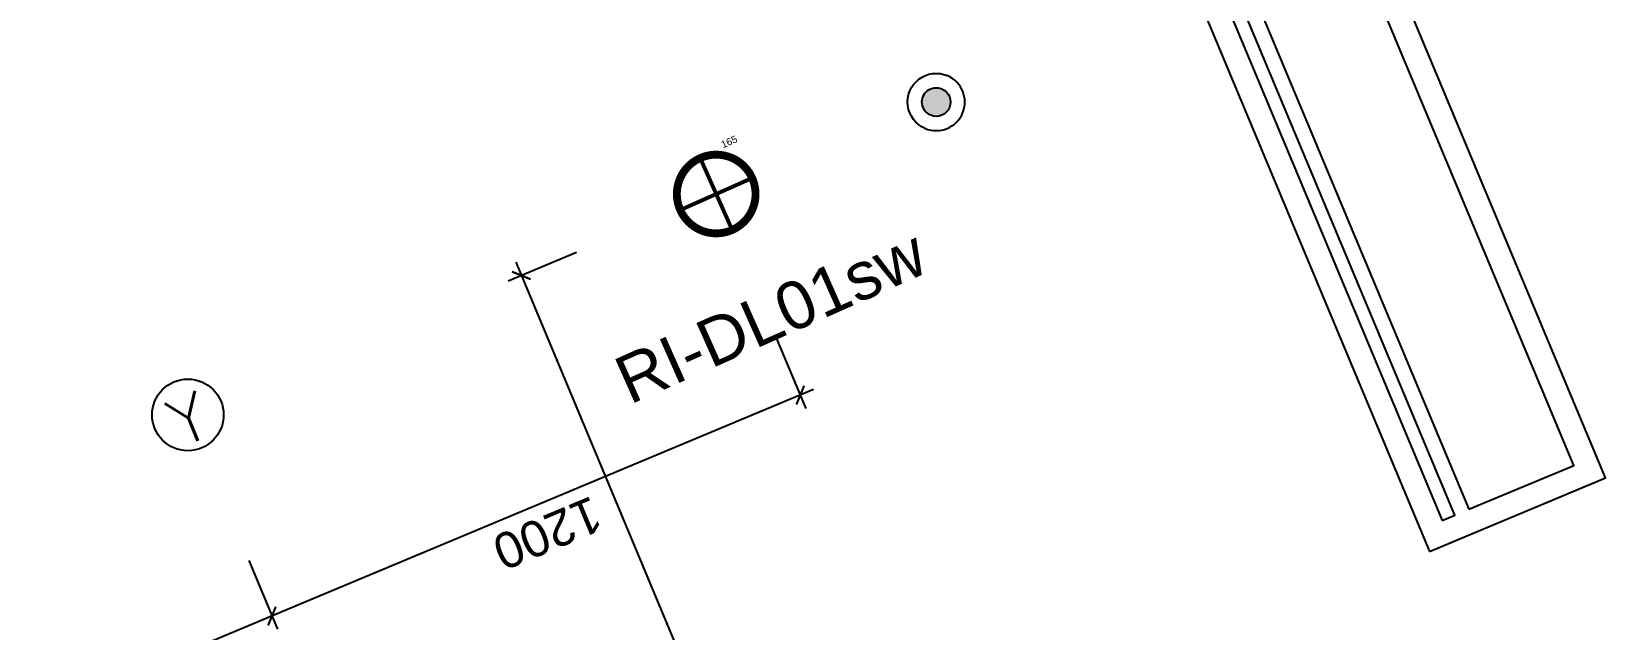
# Model space of a CAD drawing. Header units: millimetres. Extents: x 768159 to 833032, y -1374957 to -1225629.
# Drawn here: x 792605 to 795905, y -1326509 to -1325255 of the extents above; entities that cross this region are included whole.
import ezdxf
from ezdxf.enums import TextEntityAlignment as Align
from ezdxf.xclip import XClip

# ---------------------------------------------------------------- set-up
doc = ezdxf.new("R2010")
doc.units = ezdxf.units.MM
doc.header["$LTSCALE"] = 10
doc.header["$MEASUREMENT"] = 0
doc.header["$XCLIPFRAME"] = 0
for name, color, linetype in [('I—平顶—分格线', 8, 'Continuous'), ('I—平顶—喷淋', 21, 'Continuous'), ('I—平顶—暖通', 144, 'Continuous'), ('I—平顶—灯具', 62, 'Continuous'), ('I—平顶—烟感', 144, 'Continuous'), ('I—平顶—造型', 122, 'Continuous'), ('I—装饰—尺寸标注', 232, 'Continuous')]:
    doc.layers.add(name, color=color, linetype=linetype)
doc.styles.add('ARIAL', font='arial.ttf')
doc.styles.get("Standard").update_dxf_attribs({"font": 'arial.ttf'})
doc.styles.add('平顶图图例(客房区A2）$0$HZDX', font='ROMANS.shx', dxfattribs={"width": 0.8, "bigfont": 'hztxt.shx'})
doc.dimstyles.new('XD30', dxfattribs={"dimscale": 30, "dimtxt": 2.5, "dimasz": 1, "dimexe": 1, "dimexo": 1, "dimgap": 0.8, "dimtad": 1, "dimdec": 0, "dimrnd": 5, "dimdsep": 46, "dimtxsty": 'ARIAL', "dimblk1": 'ARCHTICK', "dimblk2": 'ARCHTICK', "dimsah": 1, "dimcen": -0.9, "dimdle": 1, "dimclrd": 256, "dimclre": 256, "dimclrt": 40, "dimaunit": 1, "dimadec": 0, "dimazin": 0, "dimtfac": 0.35, "dimtdec": 0, "dimtix": 1, "dimtmove": 2, "dimatfit": 3, "dimldrblk": 'ARCHTICK', "dimfxl": 5, "dimfxlon": 1, "dimtvp": 0.8, "dimtolj": 1, "dimtzin": 0, "dimarcsym": 0})
doc.dimstyles.new('標準', dxfattribs={"dimtxt": 2.5, "dimasz": 0.8, "dimexe": 0, "dimexo": 0, "dimgap": 1, "dimtad": 1, "dimdec": 0, "dimzin": 0, "dimdsep": 46, "dimtxsty": 'Standard', "dimblk": 'DOT', "dimcen": 1, "dimaunit": 1, "dimadec": 3, "dimazin": 0, "dimtfac": 1, "dimtdec": 0, "dimtmove": 2, "dimatfit": 3, "dimfxl": 1, "dimtolj": 1, "dimtzin": 0, "dimarcsym": 0})

# ---------------------------------------------------------------- blocks, each defined once
blk = doc.blocks.new('*U1482')
for points in [[(0, 0), (400, 0), (400, 1580), (0, 1580)], [(50, 50), (78.4, 50), (78.4, 1530), (50, 1530)], [(110.1, 50), (348.9, 50), (348.9, 1530), (110.1, 1530)]]:
    blk.add_lwpolyline(points, close=True)
blk = doc.blocks.new('*D1467')
at = {"layer": 'Defpoints', "color": 0, "transparency": 16777216}
for p in [(82.5, 69.3), (82.5, 0), (-82.5, 0)]:
    blk.add_point(p, dxfattribs=at)
at = {"color": 0, "transparency": 16777216, "insert": (69.3, 88.9), "char_height": 15, "attachment_point": 5}
blk.add_mtext('\\A1;165', dxfattribs=at)
blk = doc.blocks.new('_Dot')
at = {"color": 0, "linetype": 'ByBlock', "lineweight": -2}
blk.add_line((-0.5, 0), (-1, 0), dxfattribs=at)
at = {"color": 0, "linetype": 'ByBlock', "const_width": 0.5}
blk.add_lwpolyline([(-0.25, 0, 1), (0.25, 0, 1)], format="xyb", close=True, dxfattribs=at)
blk = doc.blocks.new('上下喷1111')
h = blk.add_hatch(color=256)
h.dxf.hatch_style = 1
edge = h.paths.add_edge_path()
edge.add_arc((0, 0), 0.5, 0, 180)
edge.add_arc((0, 0), 0.5, 180, 360)
at = {"elevation": 0}
for points in [[(-1, 0, -1), (1, 0, 0.084041)], [(-1, 0, 1), (1, 0, -0.084041)]]:
    blk.add_lwpolyline(points, format="xyb", dxfattribs=at)
blk.add_lwpolyline([(0.5, 0, 1), (-0.5, 0, 1)], format="xyb", close=True, dxfattribs=at)
blk = doc.blocks.new('平顶图图例(客房区A2）$0$烟感')
at = {"layer": 'I—平顶—烟感', "linetype": 'Continuous'}
blk.add_circle((0, 0), 2.16, dxfattribs=at)
at = {"layer": 'I—平顶—烟感', "linetype": 'Continuous', "style": '平顶图图例(客房区A2）$0$HZDX'}
blk.add_text('Y', height=2.858, dxfattribs=at).set_placement((-1.143, -1.685))
blk = doc.blocks.new('_ArchTick')
at = {"color": 0, "linetype": 'ByBlock', "const_width": 0.15}
blk.add_lwpolyline([(-0.5, -0.5), (0.5, 0.5)], dxfattribs=at)
blk = doc.blocks.new('*D1586')
at = {"layer": 'Defpoints', "color": 0, "ltscale": 50, "transparency": 16777216}
for p in [(794040.5, -1325596.1, 277.1), (794966.1, -1327810.6, 276.8), (794557.8, -1327981.3)]:
    blk.add_point(p, dxfattribs=at)
at = {"layer": 'I—装饰—尺寸标注', "lineweight": -2, "ltscale": 50, "transparency": 16777216}
for p, q in [((793747.6, -1325718.5), (793604.3, -1325778.4)), ((793620.4, -1325739.2), (794569.3, -1328009)), ((794673.4, -1327932.9), (794530.1, -1327992.9))]:
    blk.add_line(p, q, dxfattribs=at)
at = {"layer": 'I—装饰—尺寸标注', "lineweight": -2, "ltscale": 50, "transparency": 16777216, "xscale": 30, "yscale": 30, "zscale": 30}
for p, rotation in [((793632, -1325766.8), 112.687506589793), ((794557.8, -1327981.3), 292.687506589793)]:
    blk.add_blockref('_ArchTick', p, dxfattribs=dict(at, rotation=rotation))
at = {"layer": 'I—装饰—尺寸标注', "color": 40, "ltscale": 50, "transparency": 16777216, "insert": (794152.4, -1326850), "char_height": 75, "attachment_point": 5, "rotation": 292.6875, "style": 'ARIAL'}
blk.add_mtext('\\A1;2400', dxfattribs=at)
blk = doc.blocks.new('*D1587')
at = {"layer": 'Defpoints', "color": 0, "ltscale": 50, "transparency": 16777216}
for p in [(794040.5, -1325596.1, 277.1), (792933.1, -1326059, 277.1), (793109.3, -1326480.6)]:
    blk.add_point(p, dxfattribs=at)
at = {"layer": 'I—装饰—尺寸标注', "lineweight": -2, "ltscale": 50, "transparency": 16777216}
for p, q in [((794167.9, -1325901), (794228.3, -1326045.3)), ((794244.4, -1326006.1), (793081.6, -1326492.1)), ((793060.5, -1326363.9), (793120.9, -1326508.2))]:
    blk.add_line(p, q, dxfattribs=at)
at = {"layer": 'I—装饰—尺寸标注', "lineweight": -2, "ltscale": 50, "transparency": 16777216, "xscale": 30, "yscale": 30, "zscale": 30}
for p, rotation in [((794216.7, -1326017.6), 22.68750658465411), ((793109.3, -1326480.6), 202.6875065846541)]:
    blk.add_blockref('_ArchTick', p, dxfattribs=dict(at, rotation=rotation))
at = {"layer": 'I—装饰—尺寸标注', "color": 40, "ltscale": 50, "transparency": 16777216, "insert": (793687, -1326306.6), "char_height": 75, "attachment_point": 5, "rotation": 202.6875, "style": 'ARIAL'}
blk.add_mtext('\\A1;1200', dxfattribs=at)
blk = doc.blocks.new('*D1588')
at = {"layer": 'Defpoints', "color": 0, "ltscale": 50, "transparency": 16777216}
for p in [(792933.1, -1326059, 277.1), (791825.6, -1326521.8, 277.4), (792001.9, -1326943.5)]:
    blk.add_point(p, dxfattribs=at)
at = {"layer": 'I—装饰—尺寸标注', "lineweight": -2, "ltscale": 50, "transparency": 16777216}
for p, q in [((793060.5, -1326363.9), (793120.9, -1326508.2)), ((793137, -1326469), (791974.2, -1326955.1)), ((791953.2, -1326826.9), (792013.5, -1326971.2))]:
    blk.add_line(p, q, dxfattribs=at)
at = {"layer": 'I—装饰—尺寸标注', "lineweight": -2, "ltscale": 50, "transparency": 16777216, "xscale": 30, "yscale": 30, "zscale": 30}
for p, rotation in [((793109.3, -1326480.6), 22.68750658465411), ((792001.9, -1326943.5), 202.6875065846541)]:
    blk.add_blockref('_ArchTick', p, dxfattribs=dict(at, rotation=rotation))
at = {"layer": 'I—装饰—尺寸标注', "color": 40, "ltscale": 50, "transparency": 16777216, "insert": (792579.6, -1326769.5), "char_height": 75, "attachment_point": 5, "rotation": 202.6875, "style": 'ARIAL'}
blk.add_mtext('\\A1;1200', dxfattribs=at)
blk = doc.blocks.new('30-1')
at = {"layer": 'I—平顶—分格线'}
for centre in [(-1370, -55.6), (-1340, -55.6), (-1310, -55.6), (-1280, -55.6), (-1250, -55.6), (-1220, -55.6), (-1190, -55.6), (-1160, -55.6), (-1130, -55.6), (-1100, -55.6), (-1070, -55.6), (-1040, -55.6), (-1010, -55.6), (-980, -55.6), (-950, -55.6), (-920, -55.6), (-890, -55.6), (-860, -55.6), (-830, -55.6), (-800, -55.6), (-770, -55.6), (-740, -55.6), (-710, -55.6), (-680, -55.6), (-650, -55.6), (-620, -55.6), (-590, -55.6), (-560, -55.6), (-530, -55.6), (-500, -55.6), (-470, -55.6), (-440, -55.6), (-410, -55.6), (-380, -55.6), (-350, -55.6), (-170, -55.6), (-140, -55.6), (-110, -55.6), (-80, -55.6), (-50, -55.6), (-20, -55.6), (-1385, -85.6), (-1355, -85.6), (-1325, -85.6), (-1295, -85.6), (-1265, -85.6), (-1235, -85.6), (-1205, -85.6), (-1175, -85.6), (-1145, -85.6), (-1115, -85.6), (-1085, -85.6), (-1055, -85.6), (-1025, -85.6), (-995, -85.6), (-965, -85.6), (-935, -85.6), (-905, -85.6), (-875, -85.6), (-845, -85.6), (-815, -85.6), (-785, -85.6), (-755, -85.6), (-725, -85.6), (-695, -85.6), (-665, -85.6), (-635, -85.6), (-605, -85.6), (-575, -85.6), (-545, -85.6), (-515, -85.6), (-485, -85.6), (-455, -85.6), (-425, -85.6), (-155, -85.6), (-125, -85.6), (-95, -85.6), (-65, -85.6), (-35, -85.6), (-1370, -115.6), (-1340, -115.6), (-1310, -115.6), (-1280, -115.6), (-1250, -115.6), (-1220, -115.6), (-1190, -115.6), (-1160, -115.6), (-1130, -115.6), (-1100, -115.6), (-1070, -115.6), (-1040, -115.6), (-1010, -115.6), (-980, -115.6), (-950, -115.6), (-920, -115.6), (-890, -115.6), (-860, -115.6), (-830, -115.6), (-800, -115.6), (-770, -115.6), (-740, -115.6), (-710, -115.6), (-680, -115.6), (-650, -115.6), (-620, -115.6), (-590, -115.6), (-560, -115.6), (-530, -115.6), (-500, -115.6), (-140, -115.6), (-110, -115.6), (-80, -115.6), (-50, -115.6), (-20, -115.6), (-1385, -145.6), (-1355, -145.6), (-1325, -145.6), (-1295, -145.6), (-1265, -145.6), (-1235, -145.6), (-1205, -145.6), (-1175, -145.6), (-1145, -145.6), (-1115, -145.6), (-1085, -145.6), (-1055, -145.6), (-1025, -145.6), (-995, -145.6), (-965, -145.6), (-935, -145.6), (-905, -145.6), (-875, -145.6), (-845, -145.6), (-815, -145.6), (-785, -145.6), (-755, -145.6), (-725, -145.6), (-695, -145.6), (-665, -145.6), (-635, -145.6), (-605, -145.6), (-575, -145.6), (-125, -145.6), (-95, -145.6), (-65, -145.6), (-35, -145.6), (-1370, -175.6), (-1340, -175.6), (-1310, -175.6), (-1280, -175.6), (-1250, -175.6), (-1220, -175.6), (-1190, -175.6), (-1160, -175.6), (-1130, -175.6), (-1100, -175.6), (-1070, -175.6), (-1040, -175.6), (-1010, -175.6), (-980, -175.6), (-950, -175.6), (-920, -175.6), (-890, -175.6), (-860, -175.6), (-830, -175.6), (-800, -175.6), (-770, -175.6), (-740, -175.6), (-710, -175.6), (-680, -175.6), (-650, -175.6), (-110, -175.6), (-80, -175.6), (-50, -175.6), (-20, -175.6), (-1385, -205.6), (-1355, -205.6), (-1325, -205.6), (-1295, -205.6), (-1265, -205.6), (-1235, -205.6), (-1205, -205.6), (-1175, -205.6), (-1145, -205.6), (-1115, -205.6), (-1085, -205.6), (-1055, -205.6), (-1025, -205.6), (-995, -205.6), (-965, -205.6), (-935, -205.6), (-905, -205.6), (-875, -205.6), (-845, -205.6), (-815, -205.6), (-785, -205.6), (-755, -205.6), (-725, -205.6), (-95, -205.6), (-65, -205.6), (-35, -205.6), (-1385, -265.6), (-1370, -235.6), (-1355, -265.6), (-1340, -235.6), (-1325, -265.6), (-1310, -235.6), (-1295, -265.6), (-1280, -235.6), (-1265, -265.6), (-1250, -235.6), (-1235, -265.6), (-1220, -235.6), (-1205, -265.6), (-1190, -235.6), (-1175, -265.6), (-1160, -235.6), (-1145, -265.6), (-1130, -235.6), (-1115, -265.6), (-1100, -235.6), (-1085, -265.6), (-1070, -235.6), (-1055, -265.6), (-1040, -235.6), (-1025, -265.6), (-1010, -235.6), (-995, -265.6), (-980, -235.6), (-965, -265.6), (-950, -235.6), (-935, -265.6), (-920, -235.6), (-905, -265.6), (-890, -235.6), (-875, -265.6), (-860, -235.6), (-845, -265.6), (-830, -235.6), (-800, -235.6), (-770, -235.6), (-80, -235.6), (-65, -265.6), (-50, -235.6), (-35, -265.6), (-20, -235.6), (-1370, -295.6), (-1340, -295.6), (-1310, -295.6), (-1280, -295.6), (-1250, -295.6), (-1220, -295.6), (-1190, -295.6), (-1160, -295.6), (-1130, -295.6), (-1100, -295.6), (-1070, -295.6), (-1040, -295.6), (-1010, -295.6), (-980, -295.6), (-950, -295.6), (-920, -295.6), (-50, -295.6), (-20, -295.6), (-1385, -325.6), (-1355, -325.6), (-1325, -325.6), (-1295, -325.6), (-1265, -325.6), (-1235, -325.6), (-1205, -325.6), (-1175, -325.6), (-1145, -325.6), (-1115, -325.6), (-1085, -325.6), (-1055, -325.6), (-1025, -325.6), (-995, -325.6), (-65, -325.6), (-35, -325.6), (-1370, -355.6), (-1340, -355.6), (-1310, -355.6), (-1280, -355.6), (-1250, -355.6), (-1220, -355.6), (-1190, -355.6), (-1160, -355.6), (-1130, -355.6), (-1100, -355.6), (-1070, -355.6), (-50, -355.6), (-20, -355.6), (-1385, -385.6), (-1355, -385.6), (-1325, -385.6), (-1295, -385.6), (-1265, -385.6), (-1235, -385.6), (-1205, -385.6), (-1175, -385.6), (-1145, -385.6), (-35, -385.6), (-1370, -415.6), (-1340, -415.6), (-1310, -415.6), (-1280, -415.6), (-1250, -415.6), (-1220, -415.6), (-20, -415.6), (-1385, -445.6), (-1355, -445.6), (-1325, -445.6), (-1295, -445.6), (-1370, -475.6)]:
    blk.add_circle(centre, 3, dxfattribs=at)
blk = doc.blocks.new('*U1468')
at = {"const_width": 16.5}
blk.add_lwpolyline([(82.5, 0, 0.414214), (0, 82.5, 0.414214), (-82.5, 0, 0.414214), (0, -82.5, 0.414214)], format="xyb", close=True, dxfattribs=at)
at = {"const_width": 8.25}
for points in [[(0, -82.5), (0, 82.5)], [(-82.5, 0), (82.5, 0)]]:
    blk.add_lwpolyline(points, dxfattribs=at)
dim = blk.add_linear_dim(base=(82.5, 69.3), p1=(-82.5, 0), p2=(82.5, 0), dimstyle='標準', override={"dimtxt": 15, "dimgap": 5, "dimse1": 1, "dimse2": 1, "dimsd1": 1, "dimsd2": 1})
dim.commit()
dim.dimension.update_dxf_attribs({"geometry": '*D1467', "text_midpoint": (69.3, 88.9), "dimtype": 128})
blk = doc.blocks.new('*U1469')
blk.add_blockref('*U1468', (0, 0))
at = {"style": 'ARIAL'}
blk.add_text('RI-DL01sw', height=100, dxfattribs=at).set_placement((0, -280.2), align=Align.MIDDLE_CENTER)
blk.add_text('RI-DL01sw', height=100, dxfattribs=at).set_placement((0, -280.2), align=Align.MIDDLE_CENTER)

msp = doc.modelspace()

# ---------------------------------------------------------------- linework, layer by layer
at = {"layer": 'I—平顶—造型', "extrusion": (0.000109945, 4.5974e-05, 1), "elevation": 26.2}
for points in [[(789834.2, -1325710.9), (794867.1, -1323606.1)], [(789841.9, -1325729.3), (794874.8, -1323624.6)]]:
    msp.add_lwpolyline(points, dxfattribs=at)

# ---------------------------------------------------------------- block references
at = {"layer": 'I—平顶—分格线', "extrusion": (-0.000109945, -4.5974e-05, -1)}
ref = msp.add_blockref('30-1', (-794796.1, -1324874.9, -26.2), dxfattribs=dict(at, zscale=-0.9999999999999996, rotation=157.3057900268911))
XClip(ref).set_block_clipping_path([(-520.0760874257, -2125.601737911), (-4.9758716637, -1143.1111478)])
ref = msp.add_blockref('30-1', (-794081.1, -1325173.9, -26.2), dxfattribs=dict(at, zscale=-0.9999999999999996, rotation=157.3057900268911))
XClip(ref).set_block_clipping_path([(-559518.1611189798, -759803.9934840393), (-558559.3125290065, -759706.9783001209), (-558420.8978856797, -761074.9980198236), (-559379.746475653, -761172.0132037422)])
ref = msp.add_blockref('30-1', (-792789.5, -1325714, -26.2), dxfattribs=dict(at, zscale=-0.9999999999999996, rotation=157.3057900268911))
XClip(ref).set_block_clipping_path([(-558254.1997784941, -758435.7394012052), (-557297.7246603394, -758338.9643624017), (-557159.3097280831, -759706.9869377378), (-558115.7848462377, -759803.7619765413)])
at = {"layer": 'I—平顶—喷淋', "extrusion": (0.00010996, 4.59502e-05, 1), "xscale": -60.00000000000082, "yscale": 60.00000000000092, "zscale": 60.00000000000065, "rotation": 247.2286933021052}
msp.add_blockref('上下喷1111', (794501.7, -1325403.3, 26.5), dxfattribs=at)
at = {"layer": 'I—平顶—暖通', "rotation": 22.68754548839022}
msp.add_blockref('*U1482', (795535.5, -1326345.4), dxfattribs=at)
at = {"layer": 'I—平顶—灯具', "extrusion": (0.00010995, 4.59611e-05, 1), "rotation": 23.99529354309218}
msp.add_blockref('*U1469', (794040.5, -1325596.1, 26.4), dxfattribs=at)
at = {"layer": 'I—平顶—烟感', "extrusion": (0.00010995, 4.59611e-05, 1), "xscale": 34.7222222302222, "yscale": 34.7222222302222, "zscale": 34.7222222302222, "rotation": 22.68442534063364}
msp.add_blockref('平顶图图例(客房区A2）$0$烟感', (792933, -1326059, 26.4), dxfattribs=at)

# ---------------------------------------------------------------- dimensions: what is measured, and where the dimension line sits
at = {"layer": 'I—装饰—尺寸标注', "color": 6, "ltscale": 50}
for base, p1, p2, angle, picture, middle in [((793109.3, -1326480.6, -277.1), (794040.5, -1325596.1), (792933.1, -1326059, 0), 22.6875, '*D1587', (793687, -1326306.6, -277.1)), ((794557.8, -1327981.3, -277.1), (794040.5, -1325596.1), (794966.1, -1327810.6, -0.3), 292.6875, '*D1586', (794152.4, -1326850, -277.1)), ((792001.9, -1326943.5, -277.1), (792933.1, -1326059, 0), (791825.6, -1326521.8, 0.3), 22.6875, '*D1588', (792579.6, -1326769.5, -277.1))]:
    dim = msp.add_linear_dim(base=base, p1=p1, p2=p2, angle=angle, dimstyle='XD30', dxfattribs=at)
    dim.commit()
    dim.dimension.update_dxf_attribs({"geometry": picture, "text_midpoint": middle})

doc.saveas('drawing.dxf')
